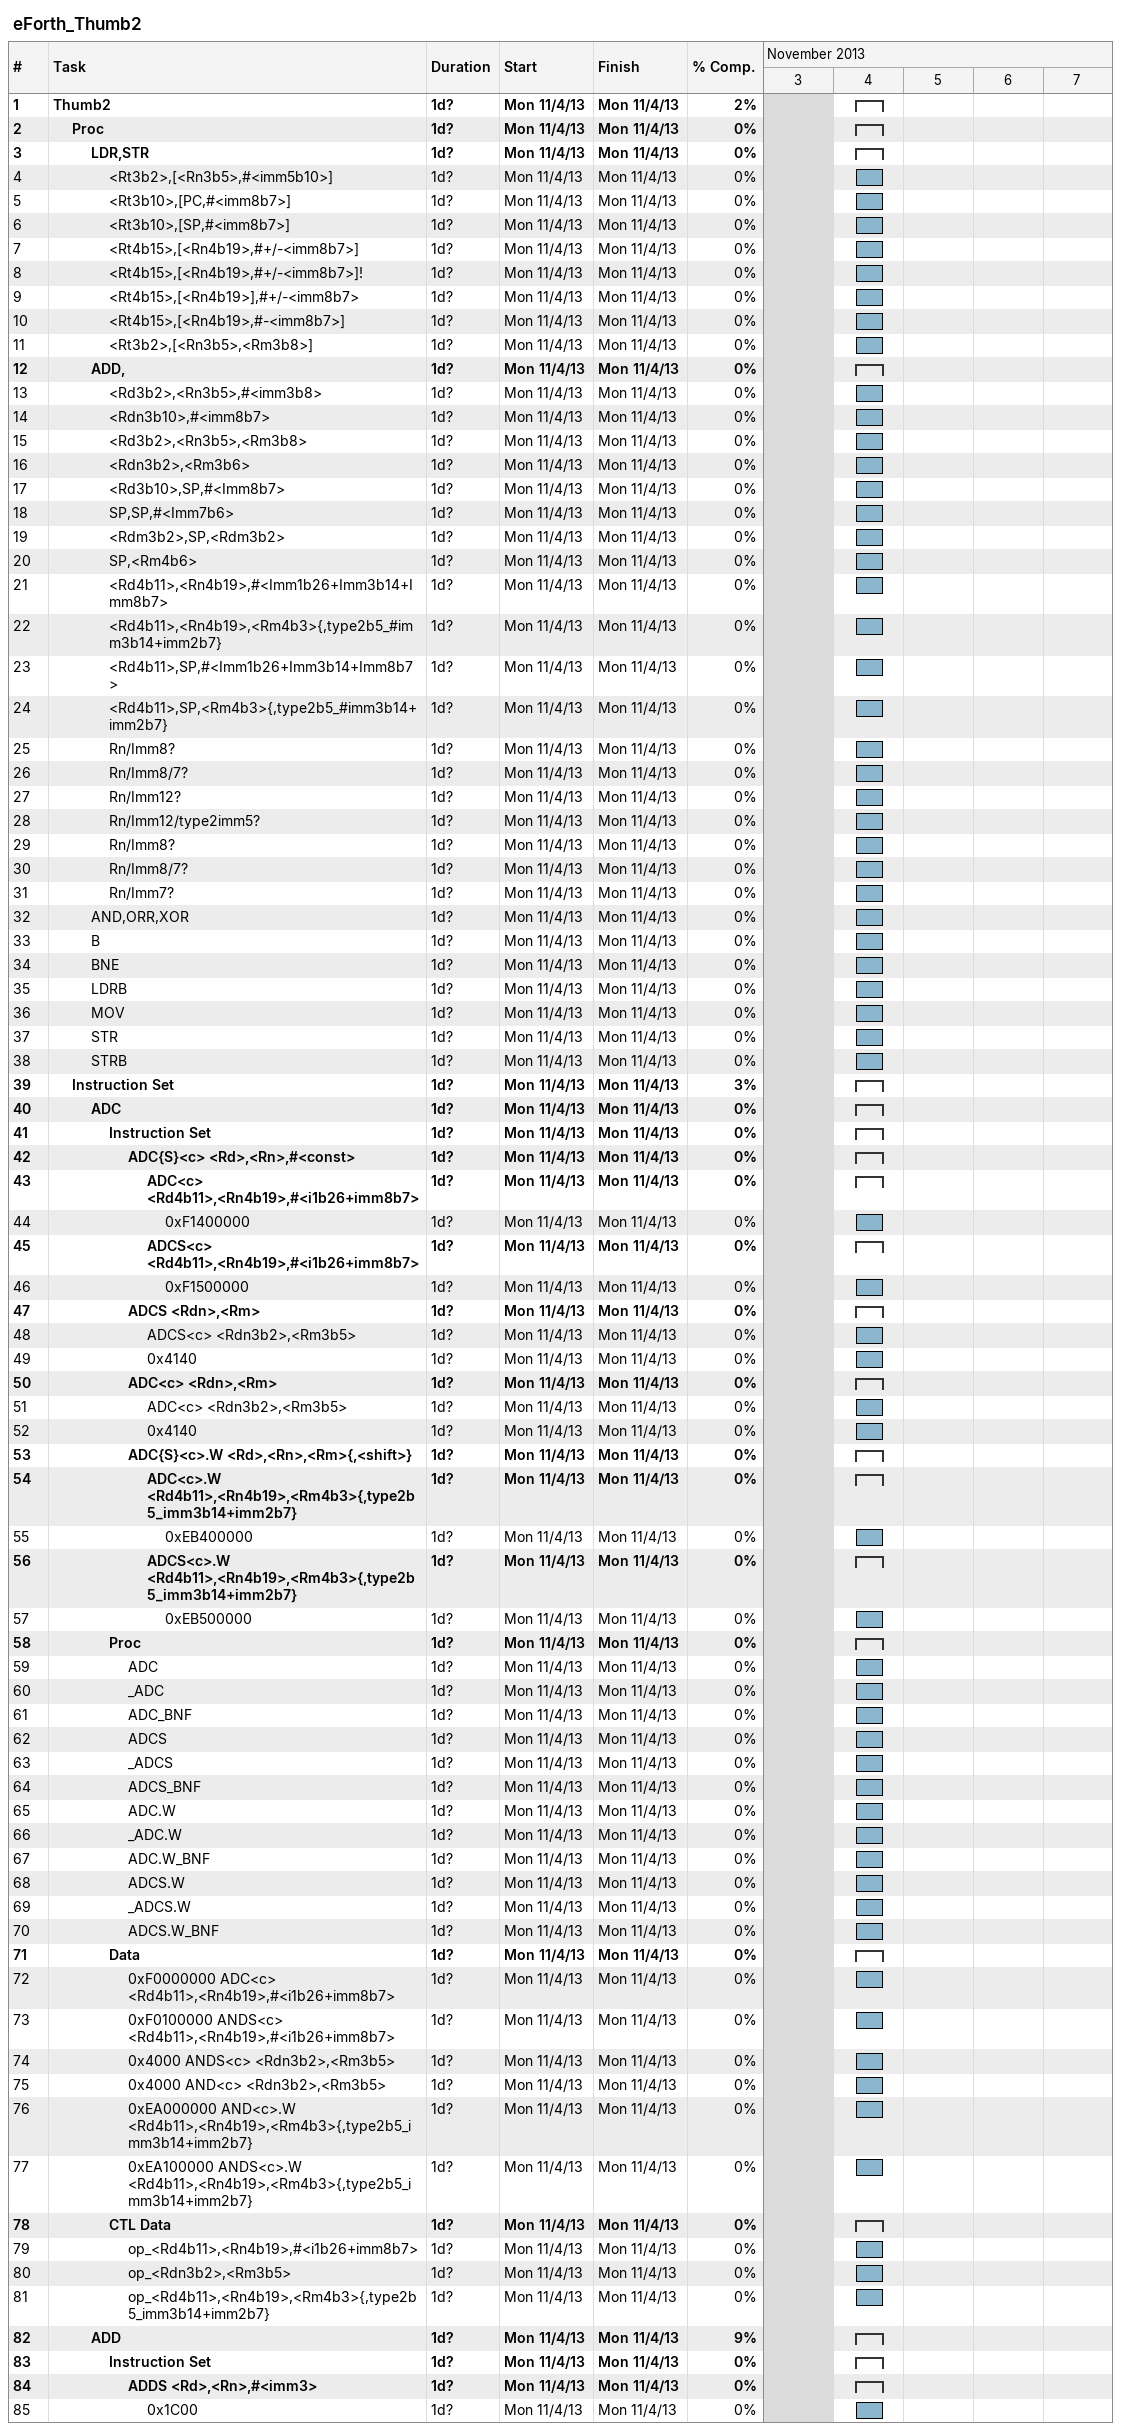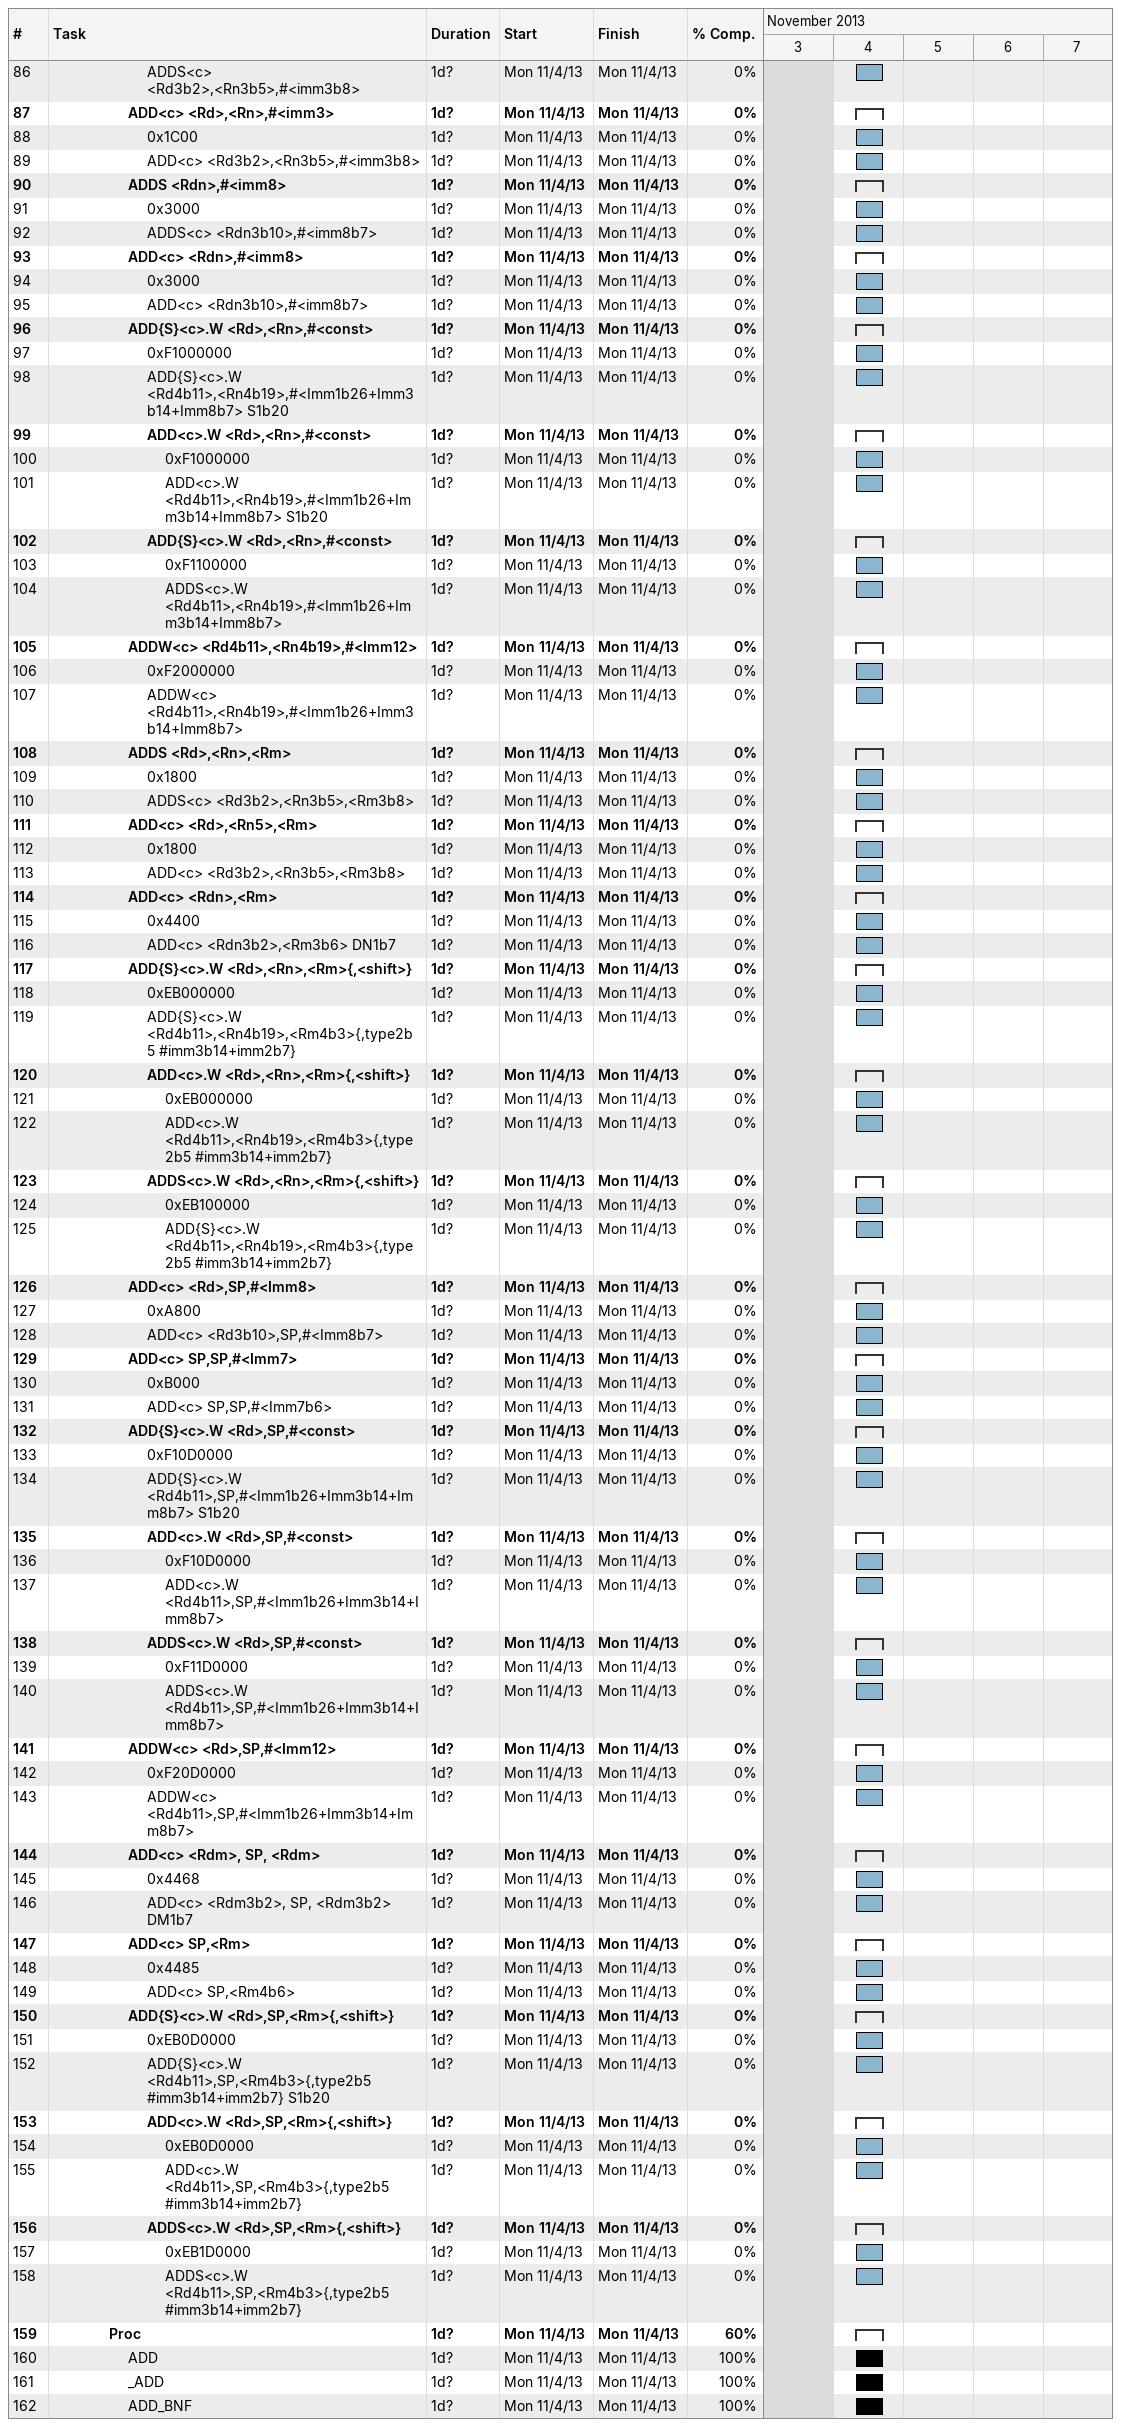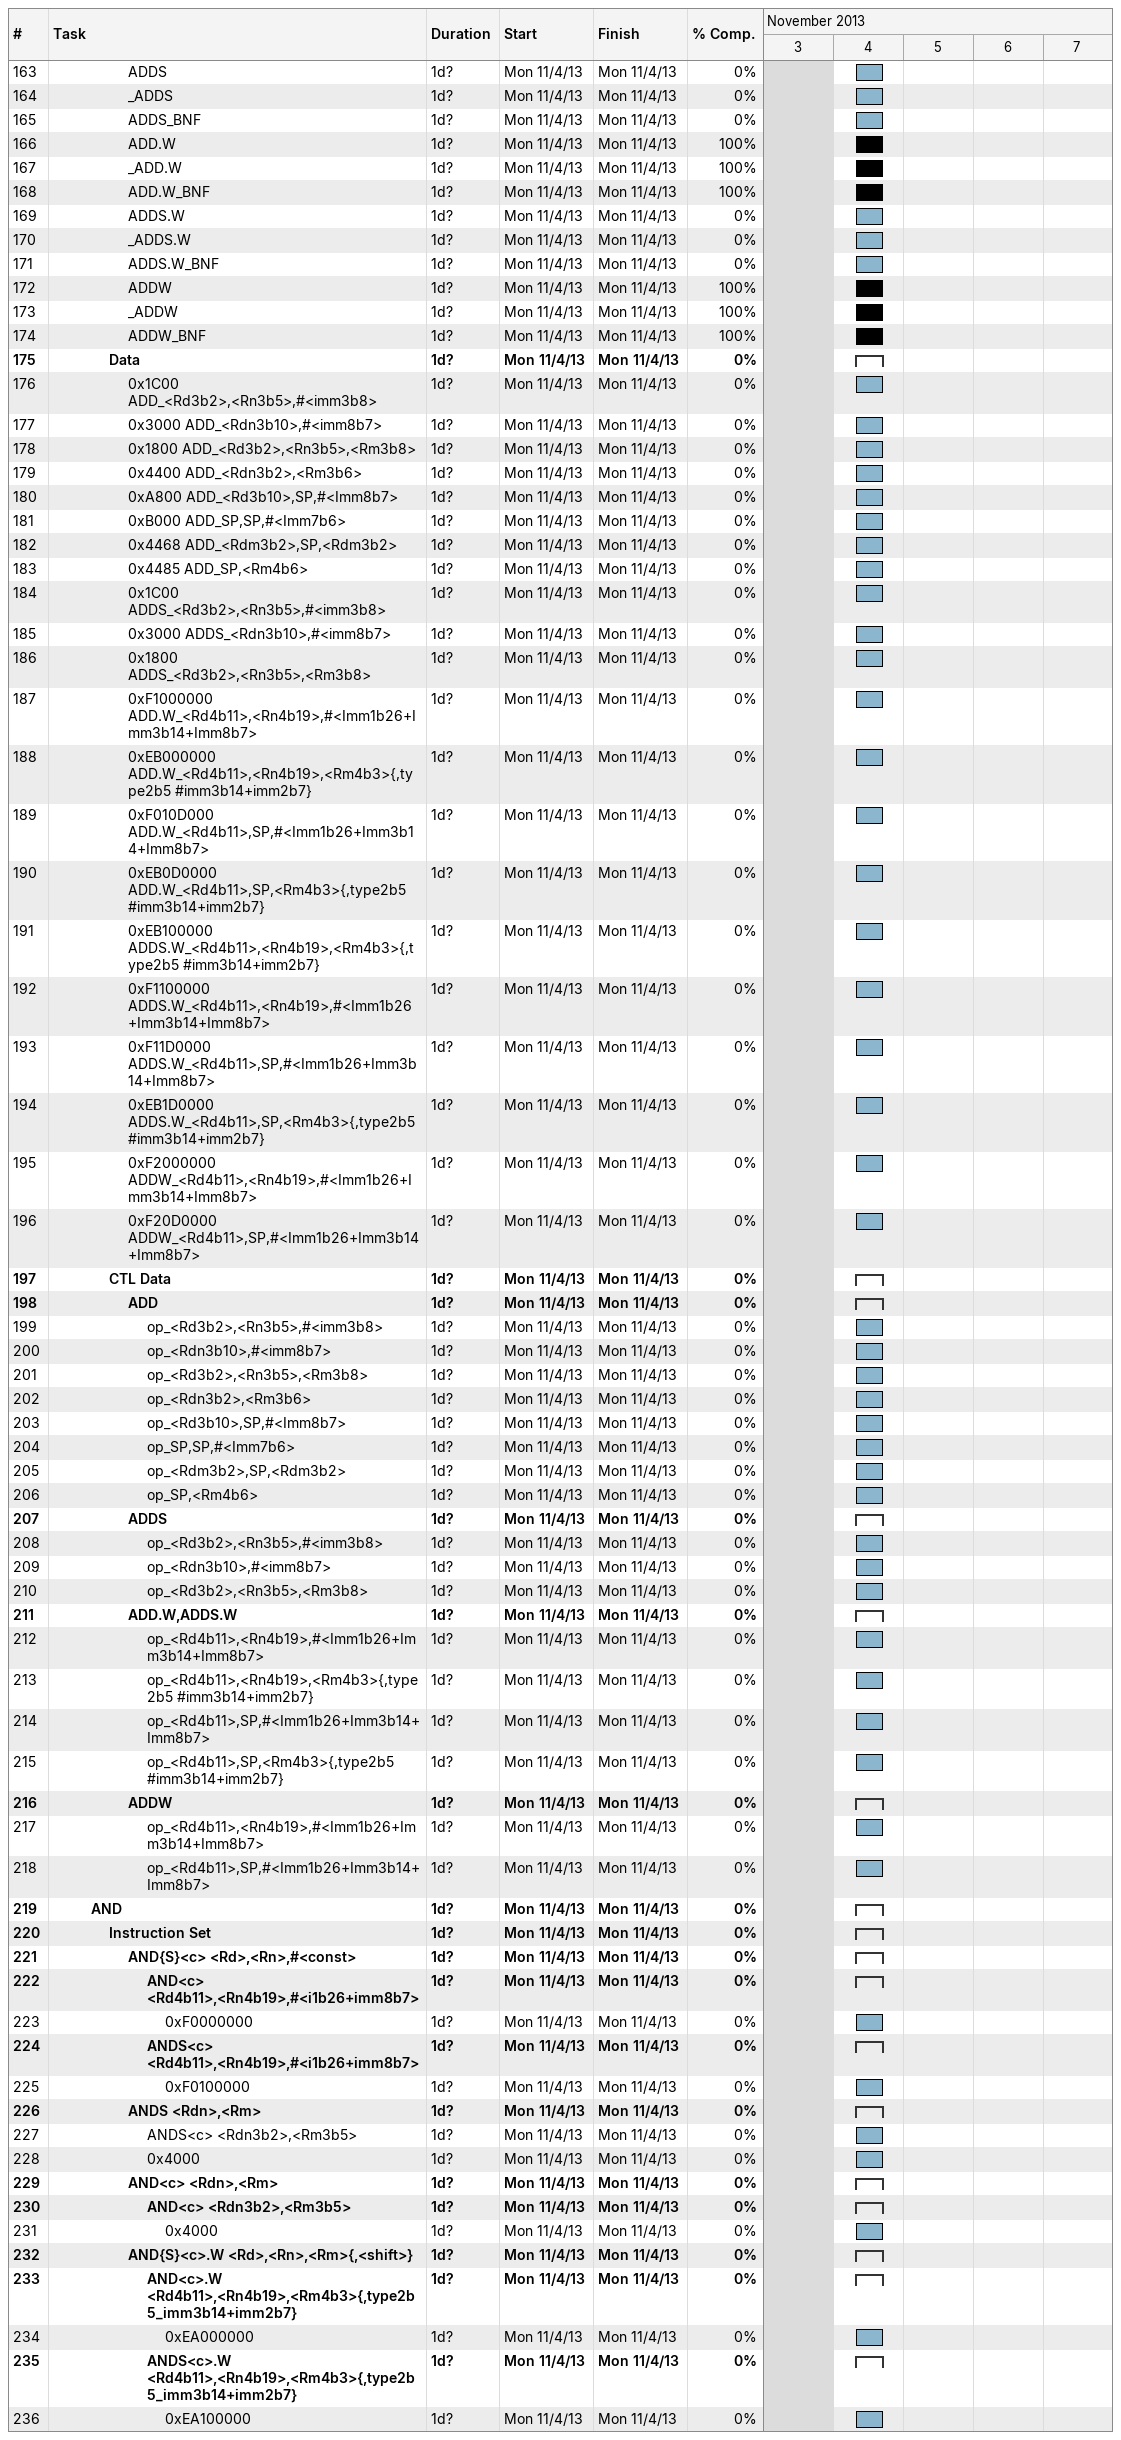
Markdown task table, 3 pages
eForth_Thumb2

| ID | Level | Task | Duration | Start | Finish | % complete |
|---|---|---|---|---|---|---|
| 1 | 1 | **Thumb2** | 1d? | 2013-11-04 | 2013-11-04 | 2 |
| 2 | 2 | **Proc** | 1d? | 2013-11-04 | 2013-11-04 | 0 |
| 3 | 3 | **LDR,STR** | 1d? | 2013-11-04 | 2013-11-04 | 0 |
| 4 | 4 | <Rt3b2>,[<Rn3b5>,#<imm5b10>] | 1d? | 2013-11-04 | 2013-11-04 | 0 |
| 5 | 4 | <Rt3b10>,[PC,#<imm8b7>] | 1d? | 2013-11-04 | 2013-11-04 | 0 |
| 6 | 4 | <Rt3b10>,[SP,#<imm8b7>] | 1d? | 2013-11-04 | 2013-11-04 | 0 |
| 7 | 4 | <Rt4b15>,[<Rn4b19>,#+/-<imm8b7>] | 1d? | 2013-11-04 | 2013-11-04 | 0 |
| 8 | 4 | <Rt4b15>,[<Rn4b19>,#+/-<imm8b7>]! | 1d? | 2013-11-04 | 2013-11-04 | 0 |
| 9 | 4 | <Rt4b15>,[<Rn4b19>],#+/-<imm8b7> | 1d? | 2013-11-04 | 2013-11-04 | 0 |
| 10 | 4 | <Rt4b15>,[<Rn4b19>,#-<imm8b7>] | 1d? | 2013-11-04 | 2013-11-04 | 0 |
| 11 | 4 | <Rt3b2>,[<Rn3b5>,<Rm3b8>] | 1d? | 2013-11-04 | 2013-11-04 | 0 |
| 12 | 3 | **ADD,** | 1d? | 2013-11-04 | 2013-11-04 | 0 |
| 13 | 4 | <Rd3b2>,<Rn3b5>,#<imm3b8> | 1d? | 2013-11-04 | 2013-11-04 | 0 |
| 14 | 4 | <Rdn3b10>,#<imm8b7> | 1d? | 2013-11-04 | 2013-11-04 | 0 |
| 15 | 4 | <Rd3b2>,<Rn3b5>,<Rm3b8> | 1d? | 2013-11-04 | 2013-11-04 | 0 |
| 16 | 4 | <Rdn3b2>,<Rm3b6> | 1d? | 2013-11-04 | 2013-11-04 | 0 |
| 17 | 4 | <Rd3b10>,SP,#<Imm8b7> | 1d? | 2013-11-04 | 2013-11-04 | 0 |
| 18 | 4 | SP,SP,#<Imm7b6> | 1d? | 2013-11-04 | 2013-11-04 | 0 |
| 19 | 4 | <Rdm3b2>,SP,<Rdm3b2> | 1d? | 2013-11-04 | 2013-11-04 | 0 |
| 20 | 4 | SP,<Rm4b6> | 1d? | 2013-11-04 | 2013-11-04 | 0 |
| 21 | 4 | <Rd4b11>,<Rn4b19>,#<Imm1b26+Imm3b14+Imm8b7> | 1d? | 2013-11-04 | 2013-11-04 | 0 |
| 22 | 4 | <Rd4b11>,<Rn4b19>,<Rm4b3>{,type2b5_#imm3b14+imm2b7} | 1d? | 2013-11-04 | 2013-11-04 | 0 |
| 23 | 4 | <Rd4b11>,SP,#<Imm1b26+Imm3b14+Imm8b7> | 1d? | 2013-11-04 | 2013-11-04 | 0 |
| 24 | 4 | <Rd4b11>,SP,<Rm4b3>{,type2b5_#imm3b14+imm2b7} | 1d? | 2013-11-04 | 2013-11-04 | 0 |
| 25 | 4 | Rn/Imm8? | 1d? | 2013-11-04 | 2013-11-04 | 0 |
| 26 | 4 | Rn/Imm8/7? | 1d? | 2013-11-04 | 2013-11-04 | 0 |
| 27 | 4 | Rn/Imm12? | 1d? | 2013-11-04 | 2013-11-04 | 0 |
| 28 | 4 | Rn/Imm12/type2imm5? | 1d? | 2013-11-04 | 2013-11-04 | 0 |
| 29 | 4 | Rn/Imm8? | 1d? | 2013-11-04 | 2013-11-04 | 0 |
| 30 | 4 | Rn/Imm8/7? | 1d? | 2013-11-04 | 2013-11-04 | 0 |
| 31 | 4 | Rn/Imm7? | 1d? | 2013-11-04 | 2013-11-04 | 0 |
| 32 | 3 | AND,ORR,XOR | 1d? | 2013-11-04 | 2013-11-04 | 0 |
| 33 | 3 | B | 1d? | 2013-11-04 | 2013-11-04 | 0 |
| 34 | 3 | BNE | 1d? | 2013-11-04 | 2013-11-04 | 0 |
| 35 | 3 | LDRB | 1d? | 2013-11-04 | 2013-11-04 | 0 |
| 36 | 3 | MOV | 1d? | 2013-11-04 | 2013-11-04 | 0 |
| 37 | 3 | STR | 1d? | 2013-11-04 | 2013-11-04 | 0 |
| 38 | 3 | STRB | 1d? | 2013-11-04 | 2013-11-04 | 0 |
| 39 | 2 | **Instruction Set** | 1d? | 2013-11-04 | 2013-11-04 | 3 |
| 40 | 3 | **ADC** | 1d? | 2013-11-04 | 2013-11-04 | 0 |
| 41 | 4 | **Instruction Set** | 1d? | 2013-11-04 | 2013-11-04 | 0 |
| 42 | 5 | **ADC{S}<c> <Rd>,<Rn>,#<const>** | 1d? | 2013-11-04 | 2013-11-04 | 0 |
| 43 | 6 | **ADC<c> <Rd4b11>,<Rn4b19>,#<i1b26+imm8b7>** | 1d? | 2013-11-04 | 2013-11-04 | 0 |
| 44 | 7 | 0xF1400000 | 1d? | 2013-11-04 | 2013-11-04 | 0 |
| 45 | 6 | **ADCS<c> <Rd4b11>,<Rn4b19>,#<i1b26+imm8b7>** | 1d? | 2013-11-04 | 2013-11-04 | 0 |
| 46 | 7 | 0xF1500000 | 1d? | 2013-11-04 | 2013-11-04 | 0 |
| 47 | 5 | **ADCS <Rdn>,<Rm>** | 1d? | 2013-11-04 | 2013-11-04 | 0 |
| 48 | 6 | ADCS<c> <Rdn3b2>,<Rm3b5> | 1d? | 2013-11-04 | 2013-11-04 | 0 |
| 49 | 6 | 0x4140 | 1d? | 2013-11-04 | 2013-11-04 | 0 |
| 50 | 5 | **ADC<c> <Rdn>,<Rm>** | 1d? | 2013-11-04 | 2013-11-04 | 0 |
| 51 | 6 | ADC<c> <Rdn3b2>,<Rm3b5> | 1d? | 2013-11-04 | 2013-11-04 | 0 |
| 52 | 6 | 0x4140 | 1d? | 2013-11-04 | 2013-11-04 | 0 |
| 53 | 5 | **ADC{S}<c>.W <Rd>,<Rn>,<Rm>{,<shift>}** | 1d? | 2013-11-04 | 2013-11-04 | 0 |
| 54 | 6 | **ADC<c>.W <Rd4b11>,<Rn4b19>,<Rm4b3>{,type2b5_imm3b14+imm2b7}** | 1d? | 2013-11-04 | 2013-11-04 | 0 |
| 55 | 7 | 0xEB400000 | 1d? | 2013-11-04 | 2013-11-04 | 0 |
| 56 | 6 | **ADCS<c>.W <Rd4b11>,<Rn4b19>,<Rm4b3>{,type2b5_imm3b14+imm2b7}** | 1d? | 2013-11-04 | 2013-11-04 | 0 |
| 57 | 7 | 0xEB500000 | 1d? | 2013-11-04 | 2013-11-04 | 0 |
| 58 | 4 | **Proc** | 1d? | 2013-11-04 | 2013-11-04 | 0 |
| 59 | 5 | ADC | 1d? | 2013-11-04 | 2013-11-04 | 0 |
| 60 | 5 | _ADC | 1d? | 2013-11-04 | 2013-11-04 | 0 |
| 61 | 5 | ADC_BNF | 1d? | 2013-11-04 | 2013-11-04 | 0 |
| 62 | 5 | ADCS | 1d? | 2013-11-04 | 2013-11-04 | 0 |
| 63 | 5 | _ADCS | 1d? | 2013-11-04 | 2013-11-04 | 0 |
| 64 | 5 | ADCS_BNF | 1d? | 2013-11-04 | 2013-11-04 | 0 |
| 65 | 5 | ADC.W | 1d? | 2013-11-04 | 2013-11-04 | 0 |
| 66 | 5 | _ADC.W | 1d? | 2013-11-04 | 2013-11-04 | 0 |
| 67 | 5 | ADC.W_BNF | 1d? | 2013-11-04 | 2013-11-04 | 0 |
| 68 | 5 | ADCS.W | 1d? | 2013-11-04 | 2013-11-04 | 0 |
| 69 | 5 | _ADCS.W | 1d? | 2013-11-04 | 2013-11-04 | 0 |
| 70 | 5 | ADCS.W_BNF | 1d? | 2013-11-04 | 2013-11-04 | 0 |
| 71 | 4 | **Data** | 1d? | 2013-11-04 | 2013-11-04 | 0 |
| 72 | 5 | 0xF0000000 ADC<c> <Rd4b11>,<Rn4b19>,#<i1b26+imm8b7> | 1d? | 2013-11-04 | 2013-11-04 | 0 |
| 73 | 5 | 0xF0100000 ANDS<c> <Rd4b11>,<Rn4b19>,#<i1b26+imm8b7> | 1d? | 2013-11-04 | 2013-11-04 | 0 |
| 74 | 5 | 0x4000 ANDS<c> <Rdn3b2>,<Rm3b5> | 1d? | 2013-11-04 | 2013-11-04 | 0 |
| 75 | 5 | 0x4000 AND<c> <Rdn3b2>,<Rm3b5> | 1d? | 2013-11-04 | 2013-11-04 | 0 |
| 76 | 5 | 0xEA000000 AND<c>.W <Rd4b11>,<Rn4b19>,<Rm4b3>{,type2b5_imm3b14+imm2b7} | 1d? | 2013-11-04 | 2013-11-04 | 0 |
| 77 | 5 | 0xEA100000 ANDS<c>.W <Rd4b11>,<Rn4b19>,<Rm4b3>{,type2b5_imm3b14+imm2b7} | 1d? | 2013-11-04 | 2013-11-04 | 0 |
| 78 | 4 | **CTL Data** | 1d? | 2013-11-04 | 2013-11-04 | 0 |
| 79 | 5 | op_<Rd4b11>,<Rn4b19>,#<i1b26+imm8b7> | 1d? | 2013-11-04 | 2013-11-04 | 0 |
| 80 | 5 | op_<Rdn3b2>,<Rm3b5> | 1d? | 2013-11-04 | 2013-11-04 | 0 |
| 81 | 5 | op_<Rd4b11>,<Rn4b19>,<Rm4b3>{,type2b5_imm3b14+imm2b7} | 1d? | 2013-11-04 | 2013-11-04 | 0 |
| 82 | 3 | **ADD** | 1d? | 2013-11-04 | 2013-11-04 | 9 |
| 83 | 4 | **Instruction Set** | 1d? | 2013-11-04 | 2013-11-04 | 0 |
| 84 | 5 | **ADDS <Rd>,<Rn>,#<imm3>** | 1d? | 2013-11-04 | 2013-11-04 | 0 |
| 85 | 6 | 0x1C00 | 1d? | 2013-11-04 | 2013-11-04 | 0 |
| 86 | 6 | ADDS<c> <Rd3b2>,<Rn3b5>,#<imm3b8> | 1d? | 2013-11-04 | 2013-11-04 | 0 |
| 87 | 5 | **ADD<c> <Rd>,<Rn>,#<imm3>** | 1d? | 2013-11-04 | 2013-11-04 | 0 |
| 88 | 6 | 0x1C00 | 1d? | 2013-11-04 | 2013-11-04 | 0 |
| 89 | 6 | ADD<c> <Rd3b2>,<Rn3b5>,#<imm3b8> | 1d? | 2013-11-04 | 2013-11-04 | 0 |
| 90 | 5 | **ADDS <Rdn>,#<imm8>** | 1d? | 2013-11-04 | 2013-11-04 | 0 |
| 91 | 6 | 0x3000 | 1d? | 2013-11-04 | 2013-11-04 | 0 |
| 92 | 6 | ADDS<c> <Rdn3b10>,#<imm8b7> | 1d? | 2013-11-04 | 2013-11-04 | 0 |
| 93 | 5 | **ADD<c> <Rdn>,#<imm8>** | 1d? | 2013-11-04 | 2013-11-04 | 0 |
| 94 | 6 | 0x3000 | 1d? | 2013-11-04 | 2013-11-04 | 0 |
| 95 | 6 | ADD<c> <Rdn3b10>,#<imm8b7> | 1d? | 2013-11-04 | 2013-11-04 | 0 |
| 96 | 5 | **ADD{S}<c>.W <Rd>,<Rn>,#<const>** | 1d? | 2013-11-04 | 2013-11-04 | 0 |
| 97 | 6 | 0xF1000000 | 1d? | 2013-11-04 | 2013-11-04 | 0 |
| 98 | 6 | ADD{S}<c>.W <Rd4b11>,<Rn4b19>,#<Imm1b26+Imm3b14+Imm8b7> S1b20 | 1d? | 2013-11-04 | 2013-11-04 | 0 |
| 99 | 6 | **ADD<c>.W <Rd>,<Rn>,#<const>** | 1d? | 2013-11-04 | 2013-11-04 | 0 |
| 100 | 7 | 0xF1000000 | 1d? | 2013-11-04 | 2013-11-04 | 0 |
| 101 | 7 | ADD<c>.W <Rd4b11>,<Rn4b19>,#<Imm1b26+Imm3b14+Imm8b7> S1b20 | 1d? | 2013-11-04 | 2013-11-04 | 0 |
| 102 | 6 | **ADD{S}<c>.W <Rd>,<Rn>,#<const>** | 1d? | 2013-11-04 | 2013-11-04 | 0 |
| 103 | 7 | 0xF1100000 | 1d? | 2013-11-04 | 2013-11-04 | 0 |
| 104 | 7 | ADDS<c>.W <Rd4b11>,<Rn4b19>,#<Imm1b26+Imm3b14+Imm8b7> | 1d? | 2013-11-04 | 2013-11-04 | 0 |
| 105 | 5 | **ADDW<c> <Rd4b11>,<Rn4b19>,#<Imm12>** | 1d? | 2013-11-04 | 2013-11-04 | 0 |
| 106 | 6 | 0xF2000000 | 1d? | 2013-11-04 | 2013-11-04 | 0 |
| 107 | 6 | ADDW<c> <Rd4b11>,<Rn4b19>,#<Imm1b26+Imm3b14+Imm8b7> | 1d? | 2013-11-04 | 2013-11-04 | 0 |
| 108 | 5 | **ADDS <Rd>,<Rn>,<Rm>** | 1d? | 2013-11-04 | 2013-11-04 | 0 |
| 109 | 6 | 0x1800 | 1d? | 2013-11-04 | 2013-11-04 | 0 |
| 110 | 6 | ADDS<c> <Rd3b2>,<Rn3b5>,<Rm3b8> | 1d? | 2013-11-04 | 2013-11-04 | 0 |
| 111 | 5 | **ADD<c> <Rd>,<Rn5>,<Rm>** | 1d? | 2013-11-04 | 2013-11-04 | 0 |
| 112 | 6 | 0x1800 | 1d? | 2013-11-04 | 2013-11-04 | 0 |
| 113 | 6 | ADD<c> <Rd3b2>,<Rn3b5>,<Rm3b8> | 1d? | 2013-11-04 | 2013-11-04 | 0 |
| 114 | 5 | **ADD<c> <Rdn>,<Rm>** | 1d? | 2013-11-04 | 2013-11-04 | 0 |
| 115 | 6 | 0x4400 | 1d? | 2013-11-04 | 2013-11-04 | 0 |
| 116 | 6 | ADD<c> <Rdn3b2>,<Rm3b6> DN1b7 | 1d? | 2013-11-04 | 2013-11-04 | 0 |
| 117 | 5 | **ADD{S}<c>.W <Rd>,<Rn>,<Rm>{,<shift>}** | 1d? | 2013-11-04 | 2013-11-04 | 0 |
| 118 | 6 | 0xEB000000 | 1d? | 2013-11-04 | 2013-11-04 | 0 |
| 119 | 6 | ADD{S}<c>.W <Rd4b11>,<Rn4b19>,<Rm4b3>{,type2b5 #imm3b14+imm2b7} | 1d? | 2013-11-04 | 2013-11-04 | 0 |
| 120 | 6 | **ADD<c>.W <Rd>,<Rn>,<Rm>{,<shift>}** | 1d? | 2013-11-04 | 2013-11-04 | 0 |
| 121 | 7 | 0xEB000000 | 1d? | 2013-11-04 | 2013-11-04 | 0 |
| 122 | 7 | ADD<c>.W <Rd4b11>,<Rn4b19>,<Rm4b3>{,type2b5 #imm3b14+imm2b7} | 1d? | 2013-11-04 | 2013-11-04 | 0 |
| 123 | 6 | **ADDS<c>.W <Rd>,<Rn>,<Rm>{,<shift>}** | 1d? | 2013-11-04 | 2013-11-04 | 0 |
| 124 | 7 | 0xEB100000 | 1d? | 2013-11-04 | 2013-11-04 | 0 |
| 125 | 7 | ADD{S}<c>.W <Rd4b11>,<Rn4b19>,<Rm4b3>{,type2b5 #imm3b14+imm2b7} | 1d? | 2013-11-04 | 2013-11-04 | 0 |
| 126 | 5 | **ADD<c> <Rd>,SP,#<Imm8>** | 1d? | 2013-11-04 | 2013-11-04 | 0 |
| 127 | 6 | 0xA800 | 1d? | 2013-11-04 | 2013-11-04 | 0 |
| 128 | 6 | ADD<c> <Rd3b10>,SP,#<Imm8b7> | 1d? | 2013-11-04 | 2013-11-04 | 0 |
| 129 | 5 | **ADD<c> SP,SP,#<Imm7>** | 1d? | 2013-11-04 | 2013-11-04 | 0 |
| 130 | 6 | 0xB000 | 1d? | 2013-11-04 | 2013-11-04 | 0 |
| 131 | 6 | ADD<c> SP,SP,#<Imm7b6> | 1d? | 2013-11-04 | 2013-11-04 | 0 |
| 132 | 5 | **ADD{S}<c>.W <Rd>,SP,#<const>** | 1d? | 2013-11-04 | 2013-11-04 | 0 |
| 133 | 6 | 0xF10D0000 | 1d? | 2013-11-04 | 2013-11-04 | 0 |
| 134 | 6 | ADD{S}<c>.W <Rd4b11>,SP,#<Imm1b26+Imm3b14+Imm8b7> S1b20 | 1d? | 2013-11-04 | 2013-11-04 | 0 |
| 135 | 6 | **ADD<c>.W <Rd>,SP,#<const>** | 1d? | 2013-11-04 | 2013-11-04 | 0 |
| 136 | 7 | 0xF10D0000 | 1d? | 2013-11-04 | 2013-11-04 | 0 |
| 137 | 7 | ADD<c>.W <Rd4b11>,SP,#<Imm1b26+Imm3b14+Imm8b7> | 1d? | 2013-11-04 | 2013-11-04 | 0 |
| 138 | 6 | **ADDS<c>.W <Rd>,SP,#<const>** | 1d? | 2013-11-04 | 2013-11-04 | 0 |
| 139 | 7 | 0xF11D0000 | 1d? | 2013-11-04 | 2013-11-04 | 0 |
| 140 | 7 | ADDS<c>.W <Rd4b11>,SP,#<Imm1b26+Imm3b14+Imm8b7> | 1d? | 2013-11-04 | 2013-11-04 | 0 |
| 141 | 5 | **ADDW<c> <Rd>,SP,#<Imm12>** | 1d? | 2013-11-04 | 2013-11-04 | 0 |
| 142 | 6 | 0xF20D0000 | 1d? | 2013-11-04 | 2013-11-04 | 0 |
| 143 | 6 | ADDW<c> <Rd4b11>,SP,#<Imm1b26+Imm3b14+Imm8b7> | 1d? | 2013-11-04 | 2013-11-04 | 0 |
| 144 | 5 | **ADD<c> <Rdm>, SP, <Rdm>** | 1d? | 2013-11-04 | 2013-11-04 | 0 |
| 145 | 6 | 0x4468 | 1d? | 2013-11-04 | 2013-11-04 | 0 |
| 146 | 6 | ADD<c> <Rdm3b2>, SP, <Rdm3b2> DM1b7 | 1d? | 2013-11-04 | 2013-11-04 | 0 |
| 147 | 5 | **ADD<c> SP,<Rm>** | 1d? | 2013-11-04 | 2013-11-04 | 0 |
| 148 | 6 | 0x4485 | 1d? | 2013-11-04 | 2013-11-04 | 0 |
| 149 | 6 | ADD<c> SP,<Rm4b6> | 1d? | 2013-11-04 | 2013-11-04 | 0 |
| 150 | 5 | **ADD{S}<c>.W <Rd>,SP,<Rm>{,<shift>}** | 1d? | 2013-11-04 | 2013-11-04 | 0 |
| 151 | 6 | 0xEB0D0000 | 1d? | 2013-11-04 | 2013-11-04 | 0 |
| 152 | 6 | ADD{S}<c>.W <Rd4b11>,SP,<Rm4b3>{,type2b5 #imm3b14+imm2b7} S1b20 | 1d? | 2013-11-04 | 2013-11-04 | 0 |
| 153 | 6 | **ADD<c>.W <Rd>,SP,<Rm>{,<shift>}** | 1d? | 2013-11-04 | 2013-11-04 | 0 |
| 154 | 7 | 0xEB0D0000 | 1d? | 2013-11-04 | 2013-11-04 | 0 |
| 155 | 7 | ADD<c>.W <Rd4b11>,SP,<Rm4b3>{,type2b5 #imm3b14+imm2b7} | 1d? | 2013-11-04 | 2013-11-04 | 0 |
| 156 | 6 | **ADDS<c>.W <Rd>,SP,<Rm>{,<shift>}** | 1d? | 2013-11-04 | 2013-11-04 | 0 |
| 157 | 7 | 0xEB1D0000 | 1d? | 2013-11-04 | 2013-11-04 | 0 |
| 158 | 7 | ADDS<c>.W <Rd4b11>,SP,<Rm4b3>{,type2b5 #imm3b14+imm2b7} | 1d? | 2013-11-04 | 2013-11-04 | 0 |
| 159 | 4 | **Proc** | 1d? | 2013-11-04 | 2013-11-04 | 60 |
| 160 | 5 | ADD | 1d? | 2013-11-04 | 2013-11-04 | 100 |
| 161 | 5 | _ADD | 1d? | 2013-11-04 | 2013-11-04 | 100 |
| 162 | 5 | ADD_BNF | 1d? | 2013-11-04 | 2013-11-04 | 100 |
| 163 | 5 | ADDS | 1d? | 2013-11-04 | 2013-11-04 | 0 |
| 164 | 5 | _ADDS | 1d? | 2013-11-04 | 2013-11-04 | 0 |
| 165 | 5 | ADDS_BNF | 1d? | 2013-11-04 | 2013-11-04 | 0 |
| 166 | 5 | ADD.W | 1d? | 2013-11-04 | 2013-11-04 | 100 |
| 167 | 5 | _ADD.W | 1d? | 2013-11-04 | 2013-11-04 | 100 |
| 168 | 5 | ADD.W_BNF | 1d? | 2013-11-04 | 2013-11-04 | 100 |
| 169 | 5 | ADDS.W | 1d? | 2013-11-04 | 2013-11-04 | 0 |
| 170 | 5 | _ADDS.W | 1d? | 2013-11-04 | 2013-11-04 | 0 |
| 171 | 5 | ADDS.W_BNF | 1d? | 2013-11-04 | 2013-11-04 | 0 |
| 172 | 5 | ADDW | 1d? | 2013-11-04 | 2013-11-04 | 100 |
| 173 | 5 | _ADDW | 1d? | 2013-11-04 | 2013-11-04 | 100 |
| 174 | 5 | ADDW_BNF | 1d? | 2013-11-04 | 2013-11-04 | 100 |
| 175 | 4 | **Data** | 1d? | 2013-11-04 | 2013-11-04 | 0 |
| 176 | 5 | 0x1C00 ADD_<Rd3b2>,<Rn3b5>,#<imm3b8> | 1d? | 2013-11-04 | 2013-11-04 | 0 |
| 177 | 5 | 0x3000 ADD_<Rdn3b10>,#<imm8b7> | 1d? | 2013-11-04 | 2013-11-04 | 0 |
| 178 | 5 | 0x1800 ADD_<Rd3b2>,<Rn3b5>,<Rm3b8> | 1d? | 2013-11-04 | 2013-11-04 | 0 |
| 179 | 5 | 0x4400 ADD_<Rdn3b2>,<Rm3b6> | 1d? | 2013-11-04 | 2013-11-04 | 0 |
| 180 | 5 | 0xA800 ADD_<Rd3b10>,SP,#<Imm8b7> | 1d? | 2013-11-04 | 2013-11-04 | 0 |
| 181 | 5 | 0xB000 ADD_SP,SP,#<Imm7b6> | 1d? | 2013-11-04 | 2013-11-04 | 0 |
| 182 | 5 | 0x4468 ADD_<Rdm3b2>,SP,<Rdm3b2> | 1d? | 2013-11-04 | 2013-11-04 | 0 |
| 183 | 5 | 0x4485 ADD_SP,<Rm4b6> | 1d? | 2013-11-04 | 2013-11-04 | 0 |
| 184 | 5 | 0x1C00 ADDS_<Rd3b2>,<Rn3b5>,#<imm3b8> | 1d? | 2013-11-04 | 2013-11-04 | 0 |
| 185 | 5 | 0x3000 ADDS_<Rdn3b10>,#<imm8b7> | 1d? | 2013-11-04 | 2013-11-04 | 0 |
| 186 | 5 | 0x1800 ADDS_<Rd3b2>,<Rn3b5>,<Rm3b8> | 1d? | 2013-11-04 | 2013-11-04 | 0 |
| 187 | 5 | 0xF1000000 ADD.W_<Rd4b11>,<Rn4b19>,#<Imm1b26+Imm3b14+Imm8b7> | 1d? | 2013-11-04 | 2013-11-04 | 0 |
| 188 | 5 | 0xEB000000 ADD.W_<Rd4b11>,<Rn4b19>,<Rm4b3>{,type2b5 #imm3b14+imm2b7} | 1d? | 2013-11-04 | 2013-11-04 | 0 |
| 189 | 5 | 0xF010D000 ADD.W_<Rd4b11>,SP,#<Imm1b26+Imm3b14+Imm8b7> | 1d? | 2013-11-04 | 2013-11-04 | 0 |
| 190 | 5 | 0xEB0D0000 ADD.W_<Rd4b11>,SP,<Rm4b3>{,type2b5 #imm3b14+imm2b7} | 1d? | 2013-11-04 | 2013-11-04 | 0 |
| 191 | 5 | 0xEB100000 ADDS.W_<Rd4b11>,<Rn4b19>,<Rm4b3>{,type2b5 #imm3b14+imm2b7} | 1d? | 2013-11-04 | 2013-11-04 | 0 |
| 192 | 5 | 0xF1100000 ADDS.W_<Rd4b11>,<Rn4b19>,#<Imm1b26+Imm3b14+Imm8b7> | 1d? | 2013-11-04 | 2013-11-04 | 0 |
| 193 | 5 | 0xF11D0000 ADDS.W_<Rd4b11>,SP,#<Imm1b26+Imm3b14+Imm8b7> | 1d? | 2013-11-04 | 2013-11-04 | 0 |
| 194 | 5 | 0xEB1D0000 ADDS.W_<Rd4b11>,SP,<Rm4b3>{,type2b5 #imm3b14+imm2b7} | 1d? | 2013-11-04 | 2013-11-04 | 0 |
| 195 | 5 | 0xF2000000 ADDW_<Rd4b11>,<Rn4b19>,#<Imm1b26+Imm3b14+Imm8b7> | 1d? | 2013-11-04 | 2013-11-04 | 0 |
| 196 | 5 | 0xF20D0000 ADDW_<Rd4b11>,SP,#<Imm1b26+Imm3b14+Imm8b7> | 1d? | 2013-11-04 | 2013-11-04 | 0 |
| 197 | 4 | **CTL Data** | 1d? | 2013-11-04 | 2013-11-04 | 0 |
| 198 | 5 | **ADD** | 1d? | 2013-11-04 | 2013-11-04 | 0 |
| 199 | 6 | op_<Rd3b2>,<Rn3b5>,#<imm3b8> | 1d? | 2013-11-04 | 2013-11-04 | 0 |
| 200 | 6 | op_<Rdn3b10>,#<imm8b7> | 1d? | 2013-11-04 | 2013-11-04 | 0 |
| 201 | 6 | op_<Rd3b2>,<Rn3b5>,<Rm3b8> | 1d? | 2013-11-04 | 2013-11-04 | 0 |
| 202 | 6 | op_<Rdn3b2>,<Rm3b6> | 1d? | 2013-11-04 | 2013-11-04 | 0 |
| 203 | 6 | op_<Rd3b10>,SP,#<Imm8b7> | 1d? | 2013-11-04 | 2013-11-04 | 0 |
| 204 | 6 | op_SP,SP,#<Imm7b6> | 1d? | 2013-11-04 | 2013-11-04 | 0 |
| 205 | 6 | op_<Rdm3b2>,SP,<Rdm3b2> | 1d? | 2013-11-04 | 2013-11-04 | 0 |
| 206 | 6 | op_SP,<Rm4b6> | 1d? | 2013-11-04 | 2013-11-04 | 0 |
| 207 | 5 | **ADDS** | 1d? | 2013-11-04 | 2013-11-04 | 0 |
| 208 | 6 | op_<Rd3b2>,<Rn3b5>,#<imm3b8> | 1d? | 2013-11-04 | 2013-11-04 | 0 |
| 209 | 6 | op_<Rdn3b10>,#<imm8b7> | 1d? | 2013-11-04 | 2013-11-04 | 0 |
| 210 | 6 | op_<Rd3b2>,<Rn3b5>,<Rm3b8> | 1d? | 2013-11-04 | 2013-11-04 | 0 |
| 211 | 5 | **ADD.W,ADDS.W** | 1d? | 2013-11-04 | 2013-11-04 | 0 |
| 212 | 6 | op_<Rd4b11>,<Rn4b19>,#<Imm1b26+Imm3b14+Imm8b7> | 1d? | 2013-11-04 | 2013-11-04 | 0 |
| 213 | 6 | op_<Rd4b11>,<Rn4b19>,<Rm4b3>{,type2b5 #imm3b14+imm2b7} | 1d? | 2013-11-04 | 2013-11-04 | 0 |
| 214 | 6 | op_<Rd4b11>,SP,#<Imm1b26+Imm3b14+Imm8b7> | 1d? | 2013-11-04 | 2013-11-04 | 0 |
| 215 | 6 | op_<Rd4b11>,SP,<Rm4b3>{,type2b5 #imm3b14+imm2b7} | 1d? | 2013-11-04 | 2013-11-04 | 0 |
| 216 | 5 | **ADDW** | 1d? | 2013-11-04 | 2013-11-04 | 0 |
| 217 | 6 | op_<Rd4b11>,<Rn4b19>,#<Imm1b26+Imm3b14+Imm8b7> | 1d? | 2013-11-04 | 2013-11-04 | 0 |
| 218 | 6 | op_<Rd4b11>,SP,#<Imm1b26+Imm3b14+Imm8b7> | 1d? | 2013-11-04 | 2013-11-04 | 0 |
| 219 | 3 | **AND** | 1d? | 2013-11-04 | 2013-11-04 | 0 |
| 220 | 4 | **Instruction Set** | 1d? | 2013-11-04 | 2013-11-04 | 0 |
| 221 | 5 | **AND{S}<c> <Rd>,<Rn>,#<const>** | 1d? | 2013-11-04 | 2013-11-04 | 0 |
| 222 | 6 | **AND<c> <Rd4b11>,<Rn4b19>,#<i1b26+imm8b7>** | 1d? | 2013-11-04 | 2013-11-04 | 0 |
| 223 | 7 | 0xF0000000 | 1d? | 2013-11-04 | 2013-11-04 | 0 |
| 224 | 6 | **ANDS<c> <Rd4b11>,<Rn4b19>,#<i1b26+imm8b7>** | 1d? | 2013-11-04 | 2013-11-04 | 0 |
| 225 | 7 | 0xF0100000 | 1d? | 2013-11-04 | 2013-11-04 | 0 |
| 226 | 5 | **ANDS <Rdn>,<Rm>** | 1d? | 2013-11-04 | 2013-11-04 | 0 |
| 227 | 6 | ANDS<c> <Rdn3b2>,<Rm3b5> | 1d? | 2013-11-04 | 2013-11-04 | 0 |
| 228 | 6 | 0x4000 | 1d? | 2013-11-04 | 2013-11-04 | 0 |
| 229 | 5 | **AND<c> <Rdn>,<Rm>** | 1d? | 2013-11-04 | 2013-11-04 | 0 |
| 230 | 6 | **AND<c> <Rdn3b2>,<Rm3b5>** | 1d? | 2013-11-04 | 2013-11-04 | 0 |
| 231 | 7 | 0x4000 | 1d? | 2013-11-04 | 2013-11-04 | 0 |
| 232 | 5 | **AND{S}<c>.W <Rd>,<Rn>,<Rm>{,<shift>}** | 1d? | 2013-11-04 | 2013-11-04 | 0 |
| 233 | 6 | **AND<c>.W <Rd4b11>,<Rn4b19>,<Rm4b3>{,type2b5_imm3b14+imm2b7}** | 1d? | 2013-11-04 | 2013-11-04 | 0 |
| 234 | 7 | 0xEA000000 | 1d? | 2013-11-04 | 2013-11-04 | 0 |
| 235 | 6 | **ANDS<c>.W <Rd4b11>,<Rn4b19>,<Rm4b3>{,type2b5_imm3b14+imm2b7}** | 1d? | 2013-11-04 | 2013-11-04 | 0 |
| 236 | 7 | 0xEA100000 | 1d? | 2013-11-04 | 2013-11-04 | 0 |
